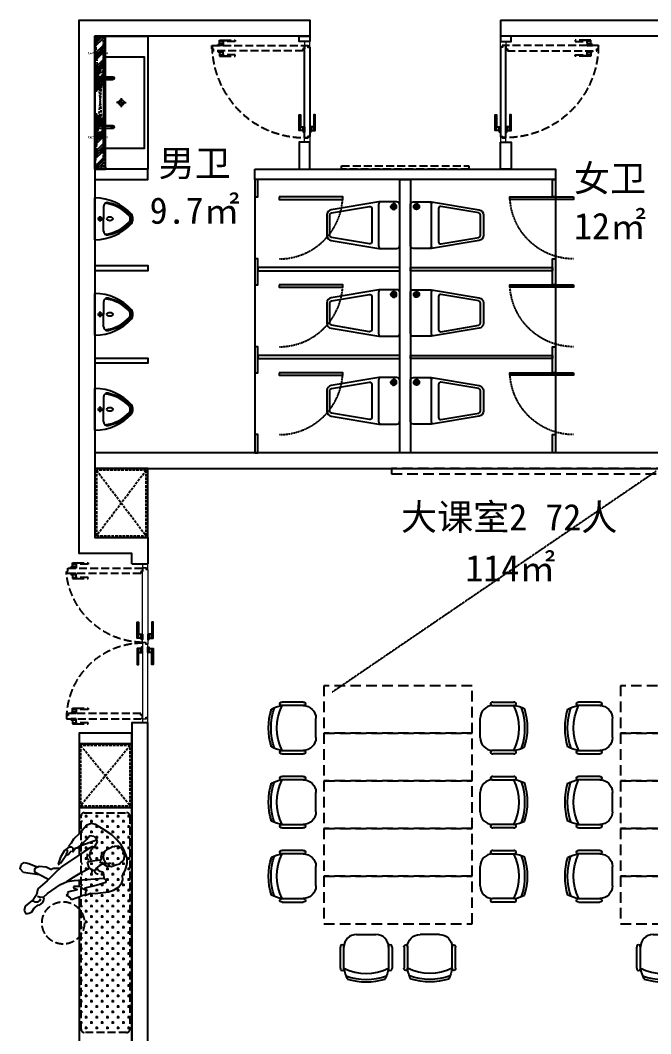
# Model space of a CAD drawing. Header units: millimetres. Extents: x 285006 to 3037698, y -2820855 to 192241.
# Drawn here: x 850401 to 856354, y -67764 to -58190 of the extents above; entities that cross this region are included whole.
import ezdxf
from ezdxf.enums import TextEntityAlignment as Align

# ---------------------------------------------------------------- set-up
doc = ezdxf.new("R2010")
doc.units = ezdxf.units.MM
for name, pattern in [('__DASH', [0.35, 0.25, -0.1]), ('DASH', [0.35, 0.25, -0.1]), ('DASHED', [0.75, 0.5, -0.25]), ('HIDDEN', [0.375, 0.25, -0.125])]:
    doc.linetypes.add(name, pattern=pattern)
for name, color, linetype in [('!PboDS-洁具', 31, 'Continuous'), ('!PboDS-门', 60, 'Continuous'), ('!PboEL-剖面粗实线', 160, 'Continuous'), ('!PboGS-中号字', 40, 'Continuous'), ('__附着_A10-J_KJ_2_B_28F_SEN22M3I_设计区$0$A_WALL_BRIK(砌块墙)', 190, 'Continuous'), ('BS-SHORT CABINET', 30, 'Continuous'), ('DOOR', 60, 'Continuous'), ('DOOR--02', 8, 'Continuous'), ('DS-FINISH', 20, 'Continuous'), ('FF-FIXT--02', 8, 'DASH'), ('FF-FURN', 51, 'Continuous'), ('FF-TEXT', 50, 'Continuous'), ('FF-活动家具', 51, 'Continuous'), ('FF1-固定家具(落地、到顶)', 30, 'Continuous'), ('WALL', 255, 'Continuous')]:
    doc.layers.add(name, color=color, linetype=linetype)
doc.styles.add('!赫思Small', font='', dxfattribs={"width": 0.85})
doc.styles.add('DIA', font='')
doc.styles.get('!赫思Small').set_extended_font_data('SimSun')
doc.styles.get('DIA').set_extended_font_data('SimSun')

# ---------------------------------------------------------------- blocks, each defined once
blk = doc.blocks.new('*U477')
at = {"layer": 'DOOR', "linetype": 'Continuous', "lineweight": 0, "ltscale": 1000}
for points in [[(-757.5, 17), (-757.5, 50), (-1461, 50), (-1461, 50), (-1461, 50), (-1461, 50), (-1461, 50), (-1461, 50), (-1461, 50), (-1461, 50), (-1461, 50), (-1461, 50), (-1461, 50), (-1461, 50), (-1461, 50), (-1461, 50), (-1461, 50), (-1462, 50), (-1462, 18), (-1447, 18), (-1447, 0), (-1446, 0), (-1446, 0), (-1446, 0), (-1446, 0), (-742.5, 0), (-742.5, 17)], [(-754.5, 20), (-754.5, 50), (-39, 50), (-39, 50), (-39, 50), (-39, 50), (-39, 50), (-39, 50), (-39, 50), (-39, 50), (-39, 50), (-39, 50), (-39, 50), (-39, 50), (-39, 50), (-39, 50), (-39, 50), (-38, 50), (-38, 18), (-53, 18), (-53, 0), (-54, 0), (-54, 0), (-54, 0), (-54, 0), (-739.5, 0), (-739.5, 20), (-754.5, 20)]]:
    blk.add_lwpolyline(points, close=True, dxfattribs=at)
at = {"layer": 'DOOR--02', "linetype": 'DASH', "ltscale": 300}
for p, q in [((-1509, 676.5), (-1509, 562.5)), ((-1363, 676.5), (-1363, 562.5)), ((-136, 676.5), (-136, 562.5)), ((10, 676.5), (10, 562.5))]:
    blk.add_line(p, q, dxfattribs=at)
at = {"layer": 'DOOR--02'}
for p, q in [((-835.5, 98), (-949.5, 98)), ((-664.5, 98), (-550.5, 98)), ((-835.5, -48), (-949.5, -48)), ((-664.5, -48), (-550.5, -48))]:
    blk.add_line(p, q, dxfattribs=at)
at = {"layer": 'DOOR--02', "linetype": 'DASH', "ltscale": 300}
for points in [[(-1428, 754.5), (-1461, 754.5), (-1461, 51), (-1461, 51), (-1461, 51), (-1461, 51), (-1461, 51), (-1461, 51), (-1461, 51), (-1461, 51), (-1461, 51), (-1461, 51), (-1461, 51), (-1461, 51), (-1461, 51), (-1461, 51), (-1461, 51), (-1461, 50), (-1429, 50), (-1429, 65), (-1411, 65), (-1411, 66), (-1411, 66), (-1411, 66), (-1411, 66), (-1411, 769.5), (-1428, 769.5)], [(-68, 766.5), (-38, 766.5), (-38, 51), (-38, 51), (-38, 51), (-38, 51), (-38, 51), (-38, 51), (-38, 51), (-38, 51), (-38, 51), (-38, 51), (-38, 51), (-38, 51), (-38, 51), (-38, 51), (-38, 51), (-38, 50), (-70, 50), (-70, 65), (-88, 65), (-88, 66), (-88, 66), (-88, 66), (-88, 66), (-88, 751.5), (-68, 751.5), (-68, 766.5)], [(-1473, 711.5), (-1473, 677), (-1471, 677), (-1471, 711.5)], [(-1399, 711.5), (-1399, 677), (-1401, 677), (-1401, 711.5)], [(-100, 711.5), (-100, 677), (-98, 677), (-98, 711.5)], [(-26, 711.5), (-26, 677), (-28, 677), (-28, 711.5)]]:
    blk.add_lwpolyline(points, close=True, dxfattribs=at)
for points in [[(-1473, 677.5), (-1473, 712), (-1511, 712), (-1511, 669)], [(-1511, 712), (-1499, 702.5), (-1499, 676.5)], [(-1511, 676.5), (-1511, 562.5), (-1499, 562.5), (-1499, 676.5)], [(-1501, 676.5), (-1511, 676.5)], [(-1501, 676.5), (-1473, 676.5), (-1473, 676.5)], [(-1461, 676.2), (-1461, 726.5), (-1471, 726.5), (-1471, 676.2), (-1461, 676.2)], [(-1471, 710), (-1461, 710)], [(-1471, 693), (-1461, 693)], [(-1411, 676.2), (-1411, 726.5), (-1401, 726.5), (-1401, 676.2), (-1411, 676.2)], [(-1401, 710), (-1411, 710)], [(-1401, 693), (-1411, 693)], [(-1399, 677.5), (-1399, 712), (-1361, 712), (-1361, 669)], [(-1371, 676.5), (-1399, 676.5), (-1399, 676.5)], [(-1361, 712), (-1373, 702.5), (-1373, 676.5)], [(-1361, 676.5), (-1361, 562.5), (-1373, 562.5), (-1373, 676.5)], [(-1371, 676.5), (-1361, 676.5)], [(-100, 677.5), (-100, 712), (-138, 712), (-138, 669)], [(-138, 712), (-126, 702.5), (-126, 676.5)], [(-138, 676.5), (-138, 562.5), (-126, 562.5), (-126, 676.5)], [(-128, 676.5), (-138, 676.5)], [(-128, 676.5), (-100, 676.5), (-100, 676.5)], [(-88, 676.2), (-88, 726.5), (-98, 726.5), (-98, 676.2), (-88, 676.2)], [(-98, 710), (-88, 710)], [(-98, 693), (-88, 693)], [(-38, 676.2), (-38, 726.5), (-28, 726.5), (-28, 676.2), (-38, 676.2)], [(-28, 710), (-38, 710)], [(-28, 693), (-38, 693)], [(-26, 677.5), (-26, 712), (12, 712), (12, 669)], [(2, 676.5), (-26, 676.5), (-26, 676.5)], [(12, 712), (0, 702.5), (0, 676.5)], [(12, 676.5), (12, 562.5), (0, 562.5), (0, 676.5)], [(2, 676.5), (12, 676.5)]]:
    blk.add_lwpolyline(points, dxfattribs=at)
at = {"layer": 'DOOR--02'}
for points in [[(-835.5, 100), (-949.5, 100), (-949.5, 88), (-835.5, 88)], [(-834.5, 62), (-800, 62), (-800, 100), (-843, 100)], [(-835.5, 90), (-835.5, 100)], [(-800, 100), (-809.5, 88), (-835.5, 88)], [(-665.5, 62), (-700, 62), (-700, 100), (-657, 100)], [(-700, 100), (-690.5, 88), (-664.5, 88)], [(-664.5, 100), (-550.5, 100), (-550.5, 88), (-664.5, 88)], [(-664.5, 90), (-664.5, 100)], [(-835.8, 50), (-785.5, 50), (-785.5, 60), (-835.8, 60), (-835.8, 50)], [(-835.5, 90), (-835.5, 62), (-835.5, 62)], [(-819, 60), (-819, 50)], [(-802, 60), (-802, 50)], [(-664.2, 50), (-714.5, 50), (-714.5, 60), (-664.2, 60), (-664.2, 50)], [(-698, 60), (-698, 50)], [(-681, 60), (-681, 50)], [(-664.5, 90), (-664.5, 62), (-664.5, 62)], [(-835.5, -50), (-949.5, -50), (-949.5, -38), (-835.5, -38)], [(-834.5, -12), (-800, -12), (-800, -50), (-843, -50)], [(-835.8, 0), (-785.5, 0), (-785.5, -10), (-835.8, -10), (-835.8, 0)], [(-835.5, -40), (-835.5, -12), (-835.5, -12)], [(-800, -50), (-809.5, -38), (-835.5, -38)], [(-835.5, -40), (-835.5, -50)], [(-819, -10), (-819, 0)], [(-802, -10), (-802, 0)], [(-664.2, 0), (-714.5, 0), (-714.5, -10), (-664.2, -10), (-664.2, 0)], [(-665.5, -12), (-700, -12), (-700, -50), (-657, -50)], [(-700, -50), (-690.5, -38), (-664.5, -38)], [(-698, -10), (-698, 0)], [(-681, -10), (-681, 0)], [(-664.5, -40), (-664.5, -12), (-664.5, -12)], [(-664.5, -50), (-550.5, -50), (-550.5, -38), (-664.5, -38)], [(-664.5, -40), (-664.5, -50)]]:
    blk.add_lwpolyline(points, dxfattribs=at)
for points in [[(-800.5, 62), (-835, 62), (-835, 60), (-800.5, 60)], [(-699.5, 62), (-665, 62), (-665, 60), (-699.5, 60)], [(-800.5, -12), (-835, -12), (-835, -10), (-800.5, -10)], [(-699.5, -12), (-665, -12), (-665, -10), (-699.5, -10)]]:
    blk.add_lwpolyline(points, close=True, dxfattribs=at)
at = {"layer": 'DOOR--02', "linetype": 'DASH', "ltscale": 300}
for centre, radius, start, end in [((-1494.2, 38.1), 736, 0.92375, 83.51215), ((-39, 50), 715.5, 89.91992, 182.40293)]:
    blk.add_arc(centre, radius, start, end, dxfattribs=at)
at = {"layer": 'DS-FINISH', "linetype": 'Continuous', "lineweight": 0, "ltscale": 1000}
for points in [[(-1500, 50), (-1465, 50), (-1465, 15), (-1450, 15), (-1450, 0), (-1500, 0), (-1500, 50)], [(-35, 50), (0, 50), (0, 0), (-50, 0), (-50, 15), (-35, 15), (-35, 50), (0, 50)]]:
    blk.add_lwpolyline(points, dxfattribs=at)
blk = doc.blocks.new('*U508')
at = {"layer": 'FF1-固定家具(落地、到顶)', "color": 55, "linetype": 'DASH', "ltscale": 100}
for p, q in [((15.4, 484.6), (634.6, 15.4)), ((15.4, 15.4), (634.6, 484.6)), ((650, 0), (650, 500))]:
    blk.add_line(p, q, dxfattribs=at)
at = {"layer": 'FF1-固定家具(落地、到顶)'}
blk.add_lwpolyline([(0, 500), (650, 500), (650, 0), (0, 0)], close=True, dxfattribs=at)
at = {"layer": 'FF1-固定家具(落地、到顶)', "color": 55, "linetype": 'DASH', "ltscale": 100}
blk.add_lwpolyline([(15.4, 484.6), (634.6, 484.6), (634.6, 15.4), (15.4, 15.4)], close=True, dxfattribs=at)
blk = doc.blocks.new('A$C64783269')
at = {"layer": 'FF-活动家具'}
for p, q in [((1, 151), (1, 400)), ((41, 151), (41, 400)), ((570, 399), (570, 150)), ((610, 399), (610, 150)), ((419, 0), (191, 0))]:
    blk.add_line(p, q, dxfattribs=at)
for centre, radius, start, end in [((461, 332), 426, 152.8506, 170.8394), ((305, -200), 730, 70.8382, 109.1021), ((305, -192), 752, 72.7146, 107.2107), ((149, 332), 426, 9.0894, 27.0688), ((21, 405), 20.8, 344.5058, 195.4229), ((305, -144), 604, 64.0229, 115.9163), ((590, 405), 20.8, 344.5058, 195.4229), ((21, 145), 20.8, 164.5058, 15.4229), ((191, 150), 150, 179.9644, 269.9644), ((419, 150), 150, 269.9644, 359.9644), ((590, 145), 20.8, 164.5058, 15.4229)]:
    blk.add_arc(centre, radius, start, end, dxfattribs=at)
blk = doc.blocks.new('DFGDFGHDTH')
at = {"layer": 'FF-FURN', "linetype": 'DASHED', "ltscale": 200}
for points in [[(3283807.9, 4592442), (3283807.9, 4591042), (3284257.9, 4591042), (3284257.9, 4592442)], [(3284257.9, 4592442), (3284257.9, 4591042), (3284707.9, 4591042), (3284707.9, 4592442)], [(3284707.9, 4592442), (3284707.9, 4591042), (3285157.9, 4591042), (3285157.9, 4592442)], [(3285157.9, 4592442), (3285157.9, 4591042), (3285607.9, 4591042), (3285607.9, 4592442)], [(3285607.9, 4592442), (3285607.9, 4591042), (3286057.9, 4591042), (3286057.9, 4592442)]]:
    blk.add_lwpolyline(points, close=True, dxfattribs=at)
at = {"layer": 'FF-FURN', "linetype": 'DASHED', "ltscale": 200, "xscale": 0.8, "yscale": 0.8, "zscale": 0.8}
for p in [(3283963.7, 4592517), (3284663.7, 4592517), (3285363.7, 4592517)]:
    blk.add_blockref('A$C64783269', p, dxfattribs=at)
at = {"layer": 'FF-FURN', "linetype": 'DASHED', "ltscale": 200}
for p, xscale, yscale, zscale, rotation in [((3286157.9, 4591797.8), -0.8, 0.8, 0.8, 269.9999999999999), ((3286157.9, 4591686.2), 0.8000000000000002, 0.8000000000000002, 0.8000000000000002, 270.0000006730583), ((3283963.7, 4590967.1), -0.8, 0.8, 0.8, 180), ((3284663.7, 4590967.1), -0.8, 0.8, 0.8, 180), ((3285363.7, 4590967.1), -0.8, 0.8, 0.8, 180)]:
    blk.add_blockref('A$C64783269', p, dxfattribs=dict(at, xscale=xscale, yscale=yscale, zscale=zscale, rotation=rotation))
blk = doc.blocks.new('156g1reh1trh1tr')
at = {"layer": '!PboDS-门'}
blk.add_lwpolyline([(-104292, 114364), (-104292, 114394), (-105092, 114394), (-105092, 114364)], close=True, dxfattribs=at)
at = {"layer": '!PboDS-门', "color": 8, "linetype": 'HIDDEN', "ltscale": 10}
blk.add_arc((-104291, 114342), 802, 90.0917, 178.0896, dxfattribs=at)
blk = doc.blocks.new('做成ACAD TuKuai0408')
at = {"linetype": 'Continuous'}
blk.add_lwpolyline([(0, -191.5, 0.428333), (28.5, -220), (199.3, -220), (650.1, -144.1, 0.366124), (689.7, -97.2), (689.7, 97.2, 0.366124), (650.1, 144.1), (199.3, 220), (28.5, 220, 0.415921), (0, 191.5)], format="xyb", close=True, dxfattribs=at)
blk.add_lwpolyline([(199.3, 201), (199.3, -201)], dxfattribs=at)
blk.add_lwpolyline([(661.2, 97.2), (661.2, -97.2, -0.366124), (645.4, -116), (287.5, -176.3, -0.463996), (265.3, -157.5), (265.3, 157.5, -0.463996), (287.5, 176.3), (645.4, 116, -0.366124), (661.2, 97.2)], format="xyb", dxfattribs=at)
blk.add_lwpolyline([(57.6, -171.2), (85.3, -171.2), (85.3, -180.4), (57.6, -180.4)], close=True, dxfattribs=at)
for centre, radius, start, end in [((180.3, 201), 19, 0, 90), ((57.6, -175.1), 26.5, 8.44092, 348.35302), ((180.3, -201), 19, 270.00001, 0)]:
    blk.add_arc(centre, radius, start, end, dxfattribs=at)
at = {"color": 8, "linetype": 'Continuous'}
for radius, start, end in [(21.5, 10.42825, 345.5854), (16.5, 13.65152, 341.05894), (11.5, 19.82009, 332.20409)]:
    blk.add_arc((57.6, -175.1), radius, start, end, dxfattribs=at)
blk = doc.blocks.new('A$C17825FF6')
at = {"color": 0, "linetype": 'Continuous'}
for p, q in [((395, 0), (0, 0)), ((80, 82.4), (197.5, 82.4)), ((315, 82.4), (197.5, 82.4))]:
    blk.add_line(p, q, dxfattribs=at)
at = {"color": 39}
for p, q in [((223, 50), (172, 50)), ((197.5, 75.5), (197.5, 24.5))]:
    blk.add_line(p, q, dxfattribs=at)
blk.add_circle((197.5, 50), 17, dxfattribs=at)
at = {"color": 0, "linetype": 'Continuous'}
for centre, radius, start, end in [((479, -6.2), 479, 132.78373, 179.262), ((461.3, 38.9), 424.4, 135.16391, 168.36719), ((194.4, 294), 65.6, 87.3143, 128.46392), ((194.4, 294), 55.6, 87.3143, 128.46392), ((200.6, 294), 65.6, 51.53608, 92.68569), ((200.6, 294), 55.6, 51.53608, 92.68569), ((-66.3, 38.9), 424.4, 11.6328, 44.83608), ((-84, -6.2), 479, 0.73799, 47.21627), ((80, 117.4), 35, 168.36719, 270), ((315, 117.4), 35, 270, 11.6328)]:
    blk.add_arc(centre, radius, start, end, dxfattribs=at)
at = {"color": 39}
for centre, radius, start, end in [((418.9, 52.1), 370.5, 132.37072, 172.95874), ((194.4, 294), 40.6, 87.3143, 128.46392), ((200.6, 294), 40.6, 51.53608, 92.68569), ((-23.9, 52.1), 370.5, 7.04126, 47.62928)]:
    blk.add_arc(centre, radius, start, end, dxfattribs=at)
blk.add_ellipse((197.5, 141.5), major_axis=(0, -28), ratio=0.66455, dxfattribs=at)
blk = doc.blocks.new('M--850')
at = {"layer": 'DOOR'}
blk.add_lwpolyline([(-912, 50), (-38, 50), (-38, 18), (-53, 18), (-53, 0), (-897, 0), (-897, 18), (-912, 18), (-912, 50)], dxfattribs=at)
at = {"layer": 'DOOR--02', "linetype": 'DASH', "ltscale": 300}
for p, q in [((-136, 819), (-136, 705)), ((10, 819), (10, 705))]:
    blk.add_line(p, q, dxfattribs=at)
at = {"layer": 'DOOR--02'}
for p, q in [((-807, 98), (-693, 98)), ((-807, -48), (-693, -48))]:
    blk.add_line(p, q, dxfattribs=at)
at = {"layer": 'DOOR--02', "linetype": 'DASH', "ltscale": 300}
for points in [[(-88, 818.7), (-88, 869), (-98, 869), (-98, 818.7), (-88, 818.7)], [(-38, 924), (-38, 50), (-70, 50), (-70, 65), (-88, 65), (-88, 909), (-70, 909), (-70, 924), (-38, 924)], [(-38, 869), (-38, 869)], [(-38, 818.7), (-38, 869), (-28, 869), (-28, 818.7), (-38, 818.7)], [(-100, 820), (-100, 854.5), (-138, 854.5), (-138, 811.5)], [(-138, 854.5), (-126, 845), (-126, 819)], [(-138, 819), (-138, 705), (-126, 705), (-126, 819)], [(-128, 819), (-138, 819)], [(-128, 819), (-100, 819), (-100, 819)], [(-98, 852.5), (-88, 852.5)], [(-98, 835.5), (-88, 835.5)], [(-28, 852.5), (-38, 852.5)], [(-28, 835.5), (-38, 835.5)], [(-26, 820), (-26, 854.5), (12, 854.5), (12, 811.5)], [(2, 819), (-26, 819), (-26, 819)], [(12, 854.5), (0, 845), (0, 819)], [(12, 819), (12, 705), (0, 705), (0, 819)], [(2, 819), (12, 819)]]:
    blk.add_lwpolyline(points, dxfattribs=at)
for points in [[(-100, 854), (-100, 819.5), (-98, 819.5), (-98, 854)], [(-26, 854), (-26, 819.5), (-28, 819.5), (-28, 854)]]:
    blk.add_lwpolyline(points, close=True, dxfattribs=at)
at = {"layer": 'DOOR--02'}
for points in [[(-808, 62), (-842.5, 62), (-842.5, 100), (-799.5, 100)], [(-807, 100), (-693, 100), (-693, 88), (-807, 88)], [(-807, 90), (-807, 100)], [(-806.7, 50), (-857, 50), (-857, 60), (-806.7, 60), (-806.7, 50)], [(-857, 50), (-857, 50)], [(-807, 90), (-807, 62), (-807, 62)], [(-806.7, 0), (-857, 0), (-857, -10), (-806.7, -10), (-806.7, 0)], [(-808, -12), (-842.5, -12), (-842.5, -50), (-799.5, -50)], [(-807, -40), (-807, -12), (-807, -12)], [(-807, -50), (-693, -50), (-693, -38), (-807, -38)], [(-807, -40), (-807, -50)]]:
    blk.add_lwpolyline(points, dxfattribs=at)
at = {"layer": 'DOOR--02', "ltscale": 0.1}
for points in [[(-842.5, 100), (-833, 88), (-807, 88)], [(-840.5, 60), (-840.5, 50)], [(-823.5, 60), (-823.5, 50)], [(-842.5, -50), (-833, -38), (-807, -38)], [(-840.5, -10), (-840.5, 0)], [(-823.5, -10), (-823.5, 0)]]:
    blk.add_lwpolyline(points, dxfattribs=at)
at = {"layer": 'DOOR--02'}
for points in [[(-842, 62), (-807.5, 62), (-807.5, 60), (-842, 60)], [(-842, -12), (-807.5, -12), (-807.5, -10), (-842, -10)]]:
    blk.add_lwpolyline(points, close=True, dxfattribs=at)
at = {"layer": 'DOOR--02', "linetype": 'DASH', "ltscale": 300}
blk.add_arc((-35, 50), 874, 90.19667, 182.09824, dxfattribs=at)
at = {"layer": 'DS-FINISH', "linetype": 'Continuous', "lineweight": 0, "ltscale": 1000}
for points in [[(-915, 15), (-900, 15), (-900, 0), (-950, 0), (-950, 50), (-915, 50)], [(-35, 15), (-50, 15), (-50, 0), (0, 0), (0, 50), (-35, 50)]]:
    blk.add_lwpolyline(points, close=True, dxfattribs=at)
blk = doc.blocks.new('*U507')
blk.add_blockref('M--850', (0, 0))
blk = doc.blocks.new('DSGDGERGHER')
at = {"layer": '!PboDS-洁具'}
for p, q in [((856577, -58804), (856577, -58777.2)), ((856577, -58777.2), (856587, -58777.2)), ((856587, -58804), (856587, -58777.2)), ((856577, -58804), (856577, -58840.8)), ((856587, -58840.8), (856577, -58840.8)), ((856587, -58804), (856604.6, -58804)), ((856587, -58814), (856604.6, -58814)), ((856587, -58814), (856587, -58840.8)), ((856603.9, -58864), (856603.9, -58913.9)), ((856603.9, -58864), (856608.6, -58864)), ((856608.6, -58864), (856608.6, -58913.9)), ((856471.6, -58879), (856451.6, -58879)), ((856471.6, -58899), (856451.6, -58899)), ((856471.6, -58876.5), (856457.7, -58876.5)), ((856471.6, -58901.5), (856457.7, -58901.5)), ((856471.6, -58901.5), (856471.6, -58876.5)), ((856472.6, -58877.5), (856471.6, -58877.5)), ((856472.6, -58900.5), (856471.6, -58900.5)), ((856603.9, -58876.5), (856472.6, -58876.5)), ((856472.6, -58901.5), (856472.6, -58876.5)), ((856603.9, -58879), (856472.6, -58879)), ((856603.9, -58899), (856472.6, -58899)), ((856603.9, -58901.5), (856472.6, -58901.5)), ((856577, -58974), (856577, -58937.2)), ((856587, -58937.2), (856577, -58937.2)), ((856587, -58964), (856587, -58937.2)), ((856587, -58964), (856604.6, -58964)), ((856603.9, -58913.9), (856608.6, -58913.9)), ((856577, -58974), (856577, -59000.8)), ((856577, -59000.8), (856587, -59000.8)), ((856587, -58974), (856604.6, -58974)), ((856587, -58974), (856587, -59000.8))]:
    blk.add_line(p, q, dxfattribs=at)
for points in [[(856628.4, -59008.9), (856608.6, -59008.9), (856608.6, -58768.9), (856628.4, -58768.9)], [(856628.4, -58768.9), (856628.4, -59008.9)], [(856608.7, -58814), (856608.7, -58784.1), (856604.6, -58784.1), (856604.6, -58804)], [(856608.7, -58814), (856608.7, -58814), (856608.7, -58833.9), (856604.6, -58833.9), (856604.6, -58804)], [(856608.7, -58964), (856608.7, -58964), (856608.7, -58944.1), (856604.6, -58944.1), (856604.6, -58974)], [(856608.7, -58964), (856608.7, -58993.9), (856604.6, -58993.9), (856604.6, -58974)]]:
    blk.add_lwpolyline(points, dxfattribs=at)
blk.add_arc((856457.7, -58889), 12.5, 90.00216, 270.00216, dxfattribs=at)
blk = doc.blocks.new('*U914')
at = {"layer": 'FF1-固定家具(落地、到顶)', "color": 55, "linetype": 'DASH', "ltscale": 100}
for p, q in [((15.4, 484.6), (584.6, 15.4)), ((15.4, 15.4), (584.6, 484.6)), ((600, 0), (600, 500))]:
    blk.add_line(p, q, dxfattribs=at)
at = {"layer": 'FF1-固定家具(落地、到顶)'}
blk.add_lwpolyline([(0, 500), (600, 500), (600, 0), (0, 0)], close=True, dxfattribs=at)
at = {"layer": 'FF1-固定家具(落地、到顶)', "color": 55, "linetype": 'DASH', "ltscale": 100}
blk.add_lwpolyline([(15.4, 484.6), (584.6, 484.6), (584.6, 15.4), (15.4, 15.4)], close=True, dxfattribs=at)
blk = doc.blocks.new('A$C2ABA4370')
at = {"color": 8}
blk.add_wipeout([(671, 1032), (702, 979), (717, 925), (736, 785), (733, 736), (758, 678), (749, 668), (777, 596), (798, 536), (780, 523), (776, 513), (764, 505), (757, 489), (752, 482), (736, 501), (723, 496), (698, 596), (689, 592), (675, 557), (667, 557), (662, 570), (664, 632), (693, 658), (680, 676), (650, 806), (621, 897), (590, 896), (575, 874), (600, 565), (610, 492), (640, 423), (736, 287), (774, 242), (796, 252), (829, 237), (860, 203), (855, 190), (889, 146), (928, 122), (943, 94), (949, 57), (914, 40), (870, 51), (822, 107), (804, 136), (749, 171), (686, 183), (603, 283), (590, 295), (539, 199), (517, 34), (476, 0), (433, 8), (411, 41), (421, 90), (446, 149), (456, 182), (449, 198), (457, 272), (483, 329), (471, 350), (471, 416), (457, 431), (300, 666), (261, 726), (243, 760), (259, 772), (244, 777), (192, 807), (175, 801), (242, 619), (256, 596), (258, 579), (279, 567), (297, 550), (287, 536), (303, 524), (322, 505), (330, 493), (349, 472), (393, 438), (418, 423), (406, 420), (430, 407), (427, 397), (353, 421), (283, 465), (251, 509), (239, 507), (207, 533), (166, 560), (103, 626), (18, 700), (0, 748), (12, 788), (67, 880), (121, 959), (172, 1013), (224, 1057), (275, 1086), (366, 1120), (421, 1120), (485, 1103), (551, 1071), (592, 1075), (623, 1064)], dxfattribs=at)
for p, q in [((275, 1086), (224, 1057)), ((299, 1086), (261, 1062)), ((366, 1120), (275, 1086)), ((337, 1095), (299, 1086)), ((376, 1090), (337, 1095)), ((421, 1120), (366, 1120)), ((401, 1069), (376, 1090)), ((414, 1051), (401, 1069)), ((485, 1103), (421, 1120)), ((551, 1071), (485, 1103)), ((592, 1075), (551, 1071)), ((623, 1064), (592, 1075)), ((671, 1032), (623, 1064)), ((121, 959), (67, 880)), ((172, 1013), (121, 959)), ((224, 1057), (172, 1013)), ((261, 1062), (240, 1032)), ((240, 1032), (244, 991)), ((248, 977), (243, 975)), ((243, 975), (260, 942)), ((244, 991), (248, 977)), ((424, 1047), (414, 1051)), ((431, 1013), (424, 1047)), ((452, 954), (431, 1013)), ((702, 979), (671, 1032)), ((717, 925), (702, 979)), ((67, 880), (12, 788)), ((260, 942), (279, 905)), ((279, 905), (304, 871)), ((322, 877), (300, 888)), ((304, 871), (326, 851)), ((356, 872), (322, 877)), ((326, 851), (353, 845)), ((364, 854), (342, 855)), ((390, 880), (356, 872)), ((411, 893), (390, 880)), ((409, 842), (410, 866)), ((410, 866), (432, 881)), ((424, 912), (411, 893)), ((436, 895), (411, 875)), ((437, 918), (416, 945)), ((416, 945), (424, 912)), ((421, 869), (444, 828)), ((432, 881), (450, 908)), ((450, 939), (437, 918)), ((450, 908), (452, 954)), ((513, 871), (504, 838)), ((535, 876), (513, 871)), ((570, 880), (535, 876)), ((575, 874), (590, 896)), ((600, 565), (575, 874)), ((590, 896), (621, 897)), ((621, 897), (650, 806)), ((736, 785), (717, 925)), ((12, 788), (0, 748)), ((0, 748), (18, 700)), ((126, 731), (133, 771)), ((133, 771), (159, 796)), ((159, 796), (192, 807)), ((175, 801), (242, 619)), ((192, 807), (244, 777)), ((259, 772), (243, 760)), ((243, 760), (261, 726)), ((244, 777), (259, 772)), ((263, 753), (261, 763)), ((295, 738), (263, 753)), ((387, 746), (343, 726)), ((353, 845), (379, 850)), ((379, 850), (399, 836)), ((395, 728), (382, 838)), ((399, 836), (409, 842)), ((444, 828), (473, 793)), ((499, 770), (469, 722)), ((473, 793), (487, 791)), ((504, 838), (480, 807)), ((482, 747), (515, 750)), ((487, 791), (499, 770)), ((503, 777), (521, 793)), ((521, 793), (532, 816)), ((650, 806), (680, 676)), ((733, 736), (736, 785)), ((18, 700), (103, 626)), ((167, 698), (126, 731)), ((232, 634), (167, 698)), ((261, 726), (300, 666)), ((343, 726), (295, 738)), ((300, 666), (457, 431)), ((370, 701), (321, 704)), ((390, 720), (370, 701)), ((407, 706), (395, 728)), ((469, 722), (407, 706)), ((512, 646), (473, 719)), ((566, 558), (512, 646)), ((693, 658), (664, 632)), ((680, 676), (693, 658)), ((690, 676), (708, 689)), ((708, 689), (750, 682)), ((758, 678), (733, 736)), ((749, 668), (758, 678)), ((777, 596), (749, 668)), ((103, 626), (166, 560)), ((166, 560), (207, 533)), ((207, 533), (239, 507)), ((256, 596), (232, 634)), ((246, 534), (260, 550)), ((247, 513), (246, 534)), ((258, 579), (256, 596)), ((279, 567), (258, 579)), ((260, 550), (283, 552)), ((297, 550), (279, 567)), ((287, 536), (297, 550)), ((303, 524), (287, 536)), ((610, 487), (566, 558)), ((610, 492), (600, 565)), ((664, 632), (662, 570)), ((662, 570), (667, 557)), ((667, 557), (675, 557)), ((675, 557), (689, 592)), ((689, 592), (698, 596)), ((698, 596), (723, 496)), ((798, 536), (777, 596)), ((780, 523), (798, 536)), ((239, 507), (251, 509)), ((251, 509), (283, 465)), ((297, 496), (279, 496)), ((283, 465), (353, 421)), ((314, 485), (297, 496)), ((322, 505), (303, 524)), ((325, 480), (314, 485)), ((330, 493), (322, 505)), ((329, 489), (325, 480)), ((349, 472), (330, 493)), ((393, 438), (349, 472)), ((418, 423), (393, 438)), ((457, 431), (533, 353)), ((640, 423), (610, 492)), ((723, 496), (736, 501)), ((736, 501), (752, 482)), ((752, 482), (757, 489)), ((757, 489), (764, 505)), ((764, 505), (776, 513)), ((776, 513), (780, 523)), ((353, 421), (427, 397)), ((406, 420), (418, 423)), ((430, 407), (406, 420)), ((427, 397), (430, 407)), ((457, 272), (483, 329)), ((471, 350), (471, 416)), ((483, 329), (471, 350)), ((533, 353), (603, 283)), ((736, 287), (640, 423)), ((449, 198), (457, 272)), ((590, 295), (537, 196)), ((603, 283), (686, 183)), ((774, 242), (736, 287)), ((774, 211), (772, 234)), ((796, 252), (774, 242)), ((811, 205), (793, 216)), ((829, 237), (796, 252)), ((860, 203), (829, 237)), ((421, 90), (446, 149)), ((446, 149), (456, 182)), ((466, 160), (449, 198)), ((485, 152), (466, 160)), ((513, 154), (485, 152)), ((537, 196), (513, 154)), ((539, 199), (517, 34)), ((686, 183), (749, 171)), ((749, 171), (804, 136)), ((763, 182), (774, 211)), ((804, 136), (822, 107)), ((822, 186), (811, 205)), ((811, 126), (825, 156)), ((825, 156), (822, 186)), ((822, 107), (870, 51)), ((855, 190), (860, 203)), ((889, 146), (855, 190)), ((928, 122), (889, 146)), ((943, 94), (928, 122)), ((411, 41), (421, 90)), ((433, 8), (411, 41)), ((476, 0), (433, 8)), ((517, 34), (476, 0)), ((870, 51), (913, 40)), ((914, 40), (949, 57)), ((949, 57), (943, 94))]:
    blk.add_line(p, q, dxfattribs=at)

msp = doc.modelspace()

# ---------------------------------------------------------------- hatches: boundary and pattern name
at = {"layer": '!PboEL-剖面粗实线', "linetype": 'DASH', "ltscale": 10}
h = msp.add_hatch(dxfattribs=at)
h.set_pattern_fill('ANSI34', color=250, scale=5, style=0)
h.set_pattern_definition([(45, (-338380.47, 166533.44), (-67.351921, 67.351921), []), (45, (-338358.01, 166533.44), (-67.351921, 67.351921), []), (45, (-338335.56, 166533.44), (-67.351921, 67.351921), []), (45, (-338313.11, 166533.44), (-67.351921, 67.351921), [])])
h.paths.add_polyline_path([(851105.6, -58340), (851105.6, -58800), (851185.6, -58800), (851185.6, -58340)])
h = msp.add_hatch(dxfattribs=at)
h.set_pattern_fill('ANSI34', color=250, scale=5, style=0)
h.set_pattern_definition([(45, (-338380.47, 165737.67), (-67.351921, 67.351921), []), (45, (-338358.01, 165737.67), (-67.351921, 67.351921), []), (45, (-338335.56, 165737.67), (-67.351921, 67.351921), []), (45, (-338313.11, 165737.67), (-67.351921, 67.351921), [])])
h.paths.add_polyline_path([(851105.6, -59135.8), (851105.6, -59595.8), (851185.6, -59595.8), (851185.6, -59135.8)])

# ---------------------------------------------------------------- linework, layer by layer
at = {"layer": '!PboDS-洁具'}
for p, q in [((851350.2, -58968, 0), (851310.4, -58967.8, 0)), ((851355.2, -58962.9, 0), (851355.4, -58925.8, 0)), ((851360.3, -58968, 0), (851400, -58968.1, 0)), ((851355.2, -58973, 0), (851355.1, -59010.1, 0))]:
    msp.add_line(p, q, dxfattribs=at)
at = {"layer": '!PboDS-洁具', "elevation": 0}
for points in [[(851105.6, -58340.4), (851105.6, -59595.8), (851205.6, -59595.8), (851205.6, -58340.4), (851105.6, -58340.4)], [(851105.6, -60505.8), (851605.6, -60505.8), (851605.6, -60555.8), (851105.6, -60555.8)], [(851105.6, -61380.8), (851605.6, -61380.8), (851605.6, -61430.8), (851105.6, -61430.8)]]:
    msp.add_lwpolyline(points, dxfattribs=at)
at = {"layer": '!PboDS-洁具', "linetype": '__DASH', "ltscale": 100, "elevation": 0}
for points in [[(851105.6, -58340.4), (851205.6, -59595.8)], [(851105.6, -59595.8), (851205.6, -58340.4)]]:
    msp.add_lwpolyline(points, dxfattribs=at)
at = {"layer": '!PboDS-洁具', "elevation": 0}
for points in [[(851605.6, -59595.8), (851105.6, -59595.8), (851105.6, -58340.4), (851605.6, -58340.4)], [(851185.6, -59398.1), (851575.6, -59398.1), (851575.6, -58538.1), (851185.6, -58538.1)]]:
    msp.add_lwpolyline(points, close=True, dxfattribs=at)
msp.add_lwpolyline([(851355.6, -58968.1, -1), (851354.8, -58968.1, -1)], format="xyb", close=True, dxfattribs=at)
at = {"layer": '!PboDS-洁具'}
for points in [[(852615.3, -59859.2), (852645.3, -59859.2), (852645.3, -59695.8), (852615.3, -59695.8)], [(855455.1, -59859.2), (855425.1, -59859.2), (855425.1, -59695.8), (855455.1, -59695.8)], [(852615.3, -60689.2), (852645.3, -60689.2), (852645.3, -60444.2), (852615.3, -60444.2)], [(855455.1, -60689.2), (855425.1, -60689.2), (855425.1, -60444.2), (855455.1, -60444.2)], [(852645.3, -60555.8), (853985.3, -60555.8), (853985.3, -60525.8), (852645.3, -60525.8)], [(855425.1, -60555.8), (854085.1, -60555.8), (854085.1, -60525.8), (855425.1, -60525.8)], [(852615.3, -61519.2), (852645.3, -61519.2), (852645.3, -61274.2), (852615.3, -61274.2)], [(852645.3, -61385.8), (853985.3, -61385.8), (853985.3, -61355.8), (852645.3, -61355.8)], [(855425.1, -61385.8), (854085.1, -61385.8), (854085.1, -61355.8), (855425.1, -61355.8)], [(855455.1, -61519.2), (855425.1, -61519.2), (855425.1, -61274.2), (855455.1, -61274.2)], [(852615.3, -62275.8), (852645.3, -62275.8), (852645.3, -62104.2), (852615.3, -62104.2)], [(855455.1, -62275.8), (855425.1, -62275.8), (855425.1, -62104.2), (855455.1, -62104.2)]]:
    msp.add_lwpolyline(points, close=True, dxfattribs=at)
for points in [[(852615.3, -59859.2), (852615.3, -62104.2)], [(855455.1, -59859.2), (855455.1, -62104.2)]]:
    msp.add_lwpolyline(points, dxfattribs=at)
msp.add_circle((851355.2, -58968, 0), 25.2, dxfattribs=at)
at = {"layer": '!PboEL-剖面粗实线', "color": 8, "linetype": 'DASH', "ltscale": 10, "elevation": 0}
for points in [[(851105.6, -58340), (851105.6, -58800), (851185.6, -58800), (851185.6, -58340)], [(851105.6, -59135.8), (851105.6, -59595.8), (851185.6, -59595.8), (851185.6, -59135.8)]]:
    msp.add_lwpolyline(points, close=True, dxfattribs=at)
at = {"color": 8, "linetype": 'DASH'}
msp.add_line((856405.6, -62450.8, 0), (853347.3, -64537.1, 0), dxfattribs=at)
at = {"layer": 'BS-SHORT CABINET', "elevation": 0}
msp.add_lwpolyline([(850955.6, -71701.5), (851455.6, -71701.5), (851455.6, -65025.8), (850955.6, -65025.8)], close=True, dxfattribs=at)
at = {"layer": 'FF-FURN', "linetype": 'DASH', "ltscale": 300}
msp.add_lwpolyline([(853435.3, -59595.8), (853435.3, -59565.8), (854635.3, -59565.8), (854635.3, -59595.8), (853435.3, -59595.8)], dxfattribs=at)
at = {"layer": 'FF-FURN', "linetype": 'DASHED', "ltscale": 200, "elevation": 0}
msp.add_lwpolyline([(853905.6, -62425.8), (853905.6, -62475.8), (858905.6, -62475.8), (858905.6, -62425.8)], close=True, dxfattribs=at)
at = {"layer": 'FF-FURN', "linetype": 'DASH', "ltscale": 300}
msp.add_circle((850806.4, -66716.9), 200, dxfattribs=at)
at = {"layer": 'WALL', "elevation": 0}
for points in [[(851455.6, -63325.8), (851455.6, -63225.8), (850955.6, -63225.8), (850955.6, -58190.4), (853135.3, -58190.4), (853135.3, -58340.4), (851105.6, -58340.4), (851105.6, -63075.8), (851605.6, -63075.8), (851605.6, -63325.8)], [(854935.3, -58190.4), (857555.1, -58190.4), (857555.1, -58340.4), (854935.3, -58340.4)], [(854935.3, -58190.4), (854935.3, -58340.4)], [(851105.6, -59695.8), (851605.6, -59695.8), (851605.6, -59595.8), (851105.6, -59595.8), (851105.6, -59695.8)], [(851455.6, -63325.8), (851605.6, -63325.8)]]:
    msp.add_lwpolyline(points, dxfattribs=at)
at = {"layer": 'WALL'}
for points in [[(853135.3, -58390.4), (853035.3, -58390.4), (853035.3, -58340.4), (853135.3, -58340.4)], [(854935.3, -58390.4), (855035.3, -58390.4), (855035.3, -58340.4), (854935.3, -58340.4)], [(853135.3, -59340.4), (853035.3, -59340.4), (853035.3, -59595.8), (853135.3, -59595.8)], [(854935.3, -59340.4), (855035.3, -59340.4), (855035.3, -59595.8), (854935.3, -59595.8)], [(852615.3, -59595.8), (855455.3, -59595.8), (855455.3, -59695.8), (852615.3, -59695.8)], [(853985.3, -59695.8), (854085.1, -59695.8), (854085.1, -62275.8), (853985.3, -62275.8)]]:
    msp.add_lwpolyline(points, close=True, dxfattribs=at)
at = {"layer": 'WALL', "elevation": 0}
for points in [[(851105.6, -62425.8), (862005.7, -62425.8), (862005.7, -62275.8), (851105.6, -62275.8)], [(851455.6, -64925.8), (851455.6, -71801.5), (851455.6, -71801.5), (851455.6, -71901.5), (851605.6, -71901.5), (851605.6, -71651.5), (851605.6, -71651.5), (851605.6, -65075.8), (851605.6, -65075.8), (851605.6, -64825.8), (851455.6, -64825.8), (851455.6, -64925.8)], [(850955.6, -65025.8), (851455.6, -65025.8), (851455.6, -64925.8), (850955.6, -64925.8)]]:
    msp.add_lwpolyline(points, close=True, dxfattribs=at)

# ---------------------------------------------------------------- block references
at = {"layer": '!PboDS-洁具', "xscale": -1}
for p in [(1707734, 150.8, 0), (1707734, -309.2, 0)]:
    msp.add_blockref('DSGDGERGHER', p, dxfattribs=at)
at = {"layer": '!PboDS-洁具'}
for name, p, rotation in [('A$C17825FF6', (851105.6, -59868.3, 0), 269.9999999999999), ('做成ACAD TuKuai0408', (853985.3, -60125.8), 179.9999999999999), ('A$C17825FF6', (851105.6, -60770.8, 0), 269.9999999999999), ('做成ACAD TuKuai0408', (853985.3, -60955.8), 179.9999999999999), ('做成ACAD TuKuai0408', (853985.3, -61785.8), 179.9999999999999), ('A$C17825FF6', (851105.6, -61668.3, 0), 269.9999999999999)]:
    msp.add_blockref(name, p, dxfattribs=dict(at, rotation=rotation))
at = {"layer": '!PboDS-洁具', "xscale": -1, "rotation": 180}
for p in [(854085.1, -60125.8), (854085.1, -60955.8), (854085.1, -61785.8)]:
    msp.add_blockref('做成ACAD TuKuai0408', p, dxfattribs=at)
at = {"layer": '!PboDS-门', "extrusion": (0, 0, -1), "yscale": 0.7499999999720603, "zscale": -0.7499999999720603, "rotation": 180}
for p, xscale in [((-774626.3, 25913.6), -0.7499999999720603), ((-933844.1, 25913.6), 0.7499999999720603), ((-774626.3, 25083.6), -0.7499999999720603), ((-933844.1, 25083.6), 0.7499999999720603), ((-774626.3, 24253.6), -0.7499999999720603), ((-933844.1, 24253.6), 0.7499999999720603)]:
    msp.add_blockref('156g1reh1trh1tr', p, dxfattribs=dict(at, xscale=xscale))
at = {"xscale": -1, "rotation": 90}
for name, p in [('*U508', (851605.6, -62425.9, 0)), ('*U914', (851455.6, -65025.8, 0))]:
    msp.add_blockref(name, p, dxfattribs=at)
at = {"layer": '__附着_A10-J_KJ_2_B_28F_SEN22M3I_设计区$0$A_WALL_BRIK(砌块墙)', "rotation": 270}
for p in [(-3737774.3, 3219332.1), (-3734974.3, 3219332.1)]:
    msp.add_blockref('DFGDFGHDTH', p, dxfattribs=at)
at = {"layer": 'DS-FINISH', "rotation": 90.00000000000001}
msp.add_blockref('*U507', (853135.3, -58390.4), dxfattribs=at)
at = {"layer": 'DS-FINISH', "xscale": -1}
for name, p, rotation in [('*U507', (854935.3, -58390.4), 270), ('*U477', (851605.6, -64825.8, 0), 90.00000000000007)]:
    msp.add_blockref(name, p, dxfattribs=dict(at, rotation=rotation))

# ---------------------------------------------------------------- texts
at = {"layer": '!PboGS-中号字', "style": '!赫思Small', "width": 0.85}
for p in [(851230.5, -58509.3, 0), (851230.5, -59305, 0)]:
    msp.add_text('隐藏式抽纸盒和皂液器', height=16, dxfattribs=at).set_placement(p, align=Align.RIGHT)
at = {"layer": 'FF-TEXT', "color": 50, "style": 'DIA'}
for s, p in [('男卫', (852047.7, -59664.7, 0)), ('女卫', (855969.8, -59809, 0))]:
    msp.add_text(s, height=250, rotation=0.08483, dxfattribs=at).set_placement(p, align=Align.CENTER)
for s, p in [('9.7㎡', (852047.7, -59965.5, 0)), ('12㎡', (855969.8, -60109.8, 0))]:
    msp.add_text(s, height=250, rotation=0.08483, dxfattribs=at).set_placement(p, align=Align.MIDDLE)
for s, p in [('大课室2 72人 ', (855102.4, -62883.3)), ('114㎡', (855028.8, -63365.8))]:
    msp.add_text(s, height=250, rotation=359.91517, dxfattribs=at).set_placement(p, align=Align.MIDDLE_CENTER)

# ---------------------------------------------------------------- next in the draw order: block references
at = {"color": 8, "xscale": 0.9, "yscale": 0.9, "zscale": 0.9, "rotation": 270}
msp.add_blockref('A$C2ABA4370', (850401.1, -65776.7), dxfattribs=at)

# ---------------------------------------------------------------- next in the draw order: hatches: boundary and pattern name
at = {"layer": 'FF-FIXT--02'}
h = msp.add_hatch(dxfattribs=at)
h.set_pattern_fill('CROSS', color=256, scale=200, style=0)
h.set_pattern_definition([(360, (-12837.93, -296557.156), (50, 50), [25, -75]), (90, (-12825.43, -296569.656), (-50, 50), [25, -75])])
edge = h.paths.add_edge_path()
edge.add_line((850975.6, -67721.5), (850975.6, -65705.8))
edge.add_arc((851005.6, -65705.8), 30, 90, 180, ccw=False)
edge.add_line((851005.6, -65675.8), (851405.6, -65675.8))
edge.add_arc((851405.6, -65705.8), 30, 0, 90, ccw=False)
edge.add_line((851435.6, -65705.8), (851435.6, -67721.5))
edge.add_arc((851405.6, -67721.5), 30, -90, 0, ccw=False)
edge.add_line((851405.6, -67751.5), (851005.6, -67751.5))
edge.add_arc((851005.6, -67721.5), 30, 180, 270, ccw=False)

# ---------------------------------------------------------------- next in the draw order: linework, layer by layer
at = {"layer": 'FF-FURN', "linetype": 'DASH', "ltscale": 300, "elevation": 0}
msp.add_lwpolyline([(850975.6, -67721.5), (850975.6, -65705.8, -0.414214), (851005.6, -65675.8), (851405.6, -65675.8, -0.414214), (851435.6, -65705.8), (851435.6, -67721.5, -0.414214), (851405.6, -67751.5), (851005.6, -67751.5, -0.414214)], format="xyb", close=True, dxfattribs=at)

doc.saveas('drawing.dxf')
